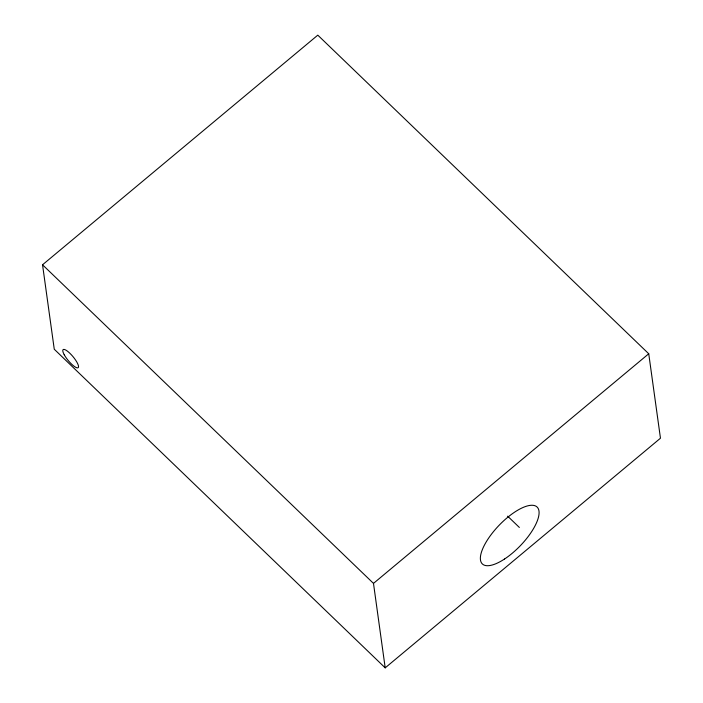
<?xml version="1.0" encoding="UTF-8"?>
<svg xmlns="http://www.w3.org/2000/svg" width="703" height="703" viewBox="0 0 703 703"><rect width="100%" height="100%" fill="white"/><g stroke="black" fill="none" stroke-linecap="round" stroke-linejoin="round"><path stroke-width="1.05" d="M42.54 264.785L317.8 35.15L648.737 353.767L660.46 438.215L385.2 667.85L54.263 349.233L42.54 264.785L373.486 583.393L385.2 667.85M373.486 583.393L648.737 353.767M507.636 516.16L519.368 527.452M64.219 354.725A11.758 3.076 50.2 0 0 77.831 367.836A11.758 3.076 50.2 0 0 69.922 353.319A11.758 3.076 50.2 0 0 64.219 354.725M504.543 559.017A39.473 14.728 -46.1 0 0 537.356 507.302A39.473 14.728 -46.1 0 0 487.293 540.159A39.473 14.728 -46.1 0 0 504.543 559.017"/></g></svg>
